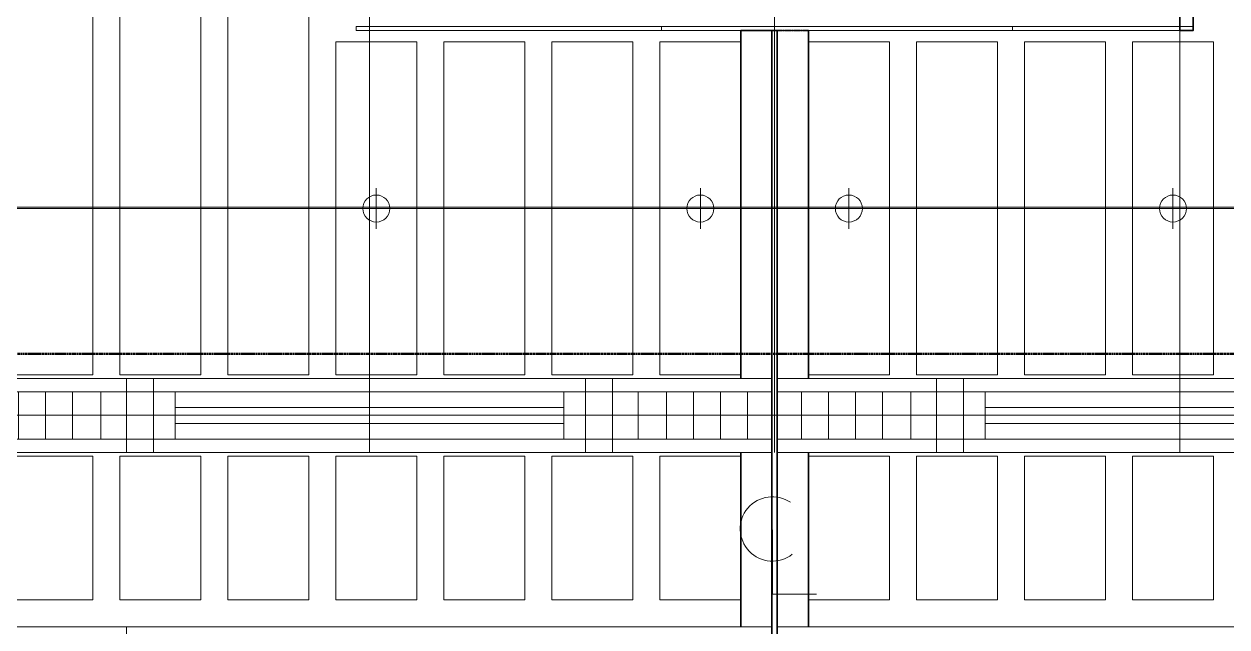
# Model space of a CAD drawing. Header units: millimetres. Extents: x -794326 to -715748, y -17796 to 22353.
# Drawn here: x -787362 to -782907, y 4129 to 6360 of the extents above; entities that cross this region are included whole.
import ezdxf

# ---------------------------------------------------------------- set-up
doc = ezdxf.new("R2010")
doc.units = ezdxf.units.MM
for name, pattern in [('- SOM Dash 1_8_', [4.7625, 3.175, -1.5875]), ('DPA_Grid _ Level 100', [10, 5.5, -1.6, 1.3, -1.6]), ('DPA_Hidden 50', [3, 2, -1])]:
    doc.linetypes.add(name, pattern=pattern)
for name, color, linetype, lineweight in [('A-ANNO-NOTE', 3, 'Continuous', 25), ('A-DETL', 1, 'Continuous', 70), ('A-DETL-GENF', 2, 'Continuous', 35), ('A-GLAZ-CURT', 2, 'Continuous', 9), ('A-WALL-FNSH', 2, 'Continuous', 35), ('A-WALL-PATT', 1, 'Continuous', 35), ('E-LITE-EQPM', 2, 'Continuous', 35), ('G-ANNO-SECL', 3, 'Continuous', 9), ('I-WALL-E', 2, 'Continuous', 35)]:
    doc.layers.add(name, color=color, linetype=linetype, lineweight=lineweight)

# ---------------------------------------------------------------- blocks, each defined once
blk = doc.blocks.new('DPA_CP_Metal Ceiling Panel - Vertical Panel with Gap-10859825-4282-01 ENLARGED LOWER PLATFORM LEVEL - REFLECTED CEILING PLAN - SHEET 3')
at = {"layer": 'A-GLAZ-CURT'}
for p, q in [((-775657.4, 6961.5), (-775657.4, 5061.5)), ((-775357.4, 6961.5), (-775657.4, 6961.5)), ((-775357.4, 6961.5), (-775657.4, 6961.5)), ((-775657.4, 6961.5), (-775657.4, 5061.5)), ((-775657.4, 5061.5), (-775657.4, 6961.5)), ((-775657.4, 6961.5), (-775357.4, 6961.5)), ((-775357.4, 6961.5), (-775357.4, 5061.5)), ((-775357.4, 5061.5), (-775357.4, 6961.5)), ((-775357.4, 6961.5), (-775357.4, 5061.5)), ((-775357.4, 5061.5), (-775657.4, 5061.5)), ((-775657.4, 5061.5), (-775357.4, 5061.5)), ((-775357.4, 5061.5), (-775657.4, 5061.5))]:
    blk.add_line(p, q, dxfattribs=at)
blk = doc.blocks.new('DPA_CP_Metal Ceiling Panel - Vertical Panel with Gap-12446122-4282-01 ENLARGED LOWER PLATFORM LEVEL - REFLECTED CEILING PLAN - SHEET 3')
at = {"layer": 'A-GLAZ-CURT'}
for p, q in [((-785007.4, 6294), (-785007.4, 5061.5)), ((-784707.4, 6294), (-785007.4, 6294)), ((-784707.4, 6294), (-785007.4, 6294)), ((-785007.4, 6294), (-785007.4, 5061.5)), ((-785007.4, 5061.5), (-785007.4, 6294)), ((-785007.4, 6294), (-784707.4, 6294)), ((-784707.4, 6294), (-784707.4, 5061.5)), ((-784707.4, 5061.5), (-784707.4, 6294)), ((-784707.4, 6294), (-784707.4, 5061.5)), ((-784707.4, 5061.5), (-785007.4, 5061.5)), ((-785007.4, 5061.5), (-784707.4, 5061.5)), ((-784707.4, 5061.5), (-785007.4, 5061.5))]:
    blk.add_line(p, q, dxfattribs=at)
blk = doc.blocks.new('DPA_CP_Metal Ceiling Panel - Vertical Panel with Gap-10984940-4282-01 ENLARGED LOWER PLATFORM LEVEL - REFLECTED CEILING PLAN - SHEET 3')
at = {"layer": 'A-GLAZ-CURT'}
for p, q in [((-775657.4, 7794), (-775657.4, 7261.5)), ((-775357.4, 7794), (-775657.4, 7794)), ((-775357.4, 7794), (-775657.4, 7794)), ((-775657.4, 7794), (-775657.4, 7261.5)), ((-775657.4, 7261.5), (-775657.4, 7794)), ((-775657.4, 7794), (-775357.4, 7794)), ((-775357.4, 7794), (-775357.4, 7261.5)), ((-775357.4, 7261.5), (-775357.4, 7794)), ((-775357.4, 7794), (-775357.4, 7261.5)), ((-775357.4, 7261.5), (-775657.4, 7261.5)), ((-775657.4, 7261.5), (-775357.4, 7261.5)), ((-775357.4, 7261.5), (-775657.4, 7261.5))]:
    blk.add_line(p, q, dxfattribs=at)
blk = doc.blocks.new('DPA_CP_Metal Ceiling Air Supply1 - Linear Diffuser Air Supply-12447243-4282-01 ENLARGED LOWER PLATFORM LEVEL - REFLECTED CEILING PLAN - SHEET 3')
at = {"layer": 'A-GLAZ-CURT'}
for p, q in [((-777882.4, 4774), (-777882.4, 5049)), ((-777882.4, 5049), (-776282.4, 5049)), ((-777882.4, 4774), (-777882.4, 5049)), ((-777882.4, 5049), (-776282.4, 5049)), ((-777882.4, 5049), (-776282.4, 5049)), ((-777882.4, 4774), (-777882.4, 5049)), ((-776282.4, 4774), (-776282.4, 5049)), ((-776282.4, 5049), (-776282.4, 4774)), ((-776282.4, 5049), (-776282.4, 4774)), ((-776282.4, 4999), (-777882.4, 4999)), ((-777802.4, 4999), (-777802.4, 4824)), ((-776362.4, 4999), (-776362.4, 4824)), ((-776282.4, 4824), (-777882.4, 4824)), ((-777882.4, 4774), (-776282.4, 4774)), ((-776282.4, 4774), (-777882.4, 4774)), ((-776282.4, 4774), (-777882.4, 4774))]:
    blk.add_line(p, q, dxfattribs=at)
at = {"layer": 'A-GLAZ-CURT', "linetype": 'DPA_Hidden 50'}
for p, q in [((-776362.4, 4940.7), (-777802.4, 4940.7)), ((-776362.4, 4882.4), (-777802.4, 4882.4))]:
    blk.add_line(p, q, dxfattribs=at)
blk = doc.blocks.new('DPA_CP_Metal Ceiling Panel1 - Horizontal with Gap-12447204-4282-01 ENLARGED LOWER PLATFORM LEVEL - REFLECTED CEILING PLAN - SHEET 3')
at = {"layer": 'A-GLAZ-CURT'}
for p, q in [((-777982.4, 4774), (-777982.4, 5049)), ((-777982.4, 4774), (-777982.4, 5049)), ((-777982.4, 5049), (-777882.4, 5049)), ((-777982.4, 5049), (-777882.4, 5049)), ((-777982.4, 4774), (-777982.4, 5049)), ((-777882.4, 4774), (-777882.4, 5049)), ((-777882.4, 5049), (-777882.4, 4774)), ((-777882.4, 5049), (-777882.4, 4774)), ((-777982.4, 4999), (-777882.4, 4999)), ((-777982.4, 4824), (-777882.4, 4824)), ((-777982.4, 4774), (-777882.4, 4774)), ((-777882.4, 4774), (-777982.4, 4774)), ((-777882.4, 4774), (-777982.4, 4774))]:
    blk.add_line(p, q, dxfattribs=at)
blk = doc.blocks.new('DPA_CP_Metal Ceiling Luminaire2 - Linear Luminaire-V10-4282-01 ENLARGED LOWER PLATFORM LEVEL - REFLECTED CEILING PLAN - SHEET 3')
at = {"layer": 'A-GLAZ-CURT'}
for p, q in [((-785182.4, 4774), (-785182.4, 5049)), ((-785182.4, 5049), (-784592.4, 5049)), ((-785182.4, 5049), (-785182.4, 4774)), ((-784592.4, 5049), (-785182.4, 5049)), ((-785182.4, 5049), (-784592.4, 5049)), ((-784572.4, 5049), (-783982.4, 5049)), ((-783982.4, 5049), (-784572.4, 5049)), ((-784572.4, 5049), (-783982.4, 5049)), ((-783982.4, 5049), (-783982.4, 4774)), ((-783982.4, 4774), (-783982.4, 5049)), ((-785182.4, 5011.5), (-785182.4, 4774)), ((-785182.4, 4999), (-784592.4, 4999)), ((-784572.4, 4999), (-783982.4, 4999)), ((-783982.4, 5011.5), (-783982.4, 4774)), ((-785182.4, 4824), (-784592.4, 4824)), ((-784572.4, 4824), (-783982.4, 4824)), ((-784592.4, 4774), (-785182.4, 4774)), ((-784592.4, 4774), (-785182.4, 4774)), ((-785182.4, 4774), (-784592.4, 4774)), ((-783982.4, 4774), (-784572.4, 4774)), ((-783982.4, 4774), (-784572.4, 4774)), ((-784572.4, 4774), (-783982.4, 4774))]:
    blk.add_line(p, q, dxfattribs=at)
at = {"layer": 'A-GLAZ-CURT', "linetype": 'DPA_Hidden 50'}
for p, q in [((-785087.4, 4999), (-785087.4, 4824)), ((-784982.4, 4999), (-784982.4, 4824)), ((-784882.4, 4999), (-784882.4, 4824)), ((-784782.4, 4999), (-784782.4, 4824)), ((-784682.4, 4999), (-784682.4, 4824)), ((-784482.4, 4999), (-784482.4, 4824)), ((-784382.4, 4999), (-784382.4, 4824)), ((-784282.4, 4999), (-784282.4, 4824)), ((-784182.4, 4999), (-784182.4, 4824)), ((-784077.4, 4999), (-784077.4, 4824))]:
    blk.add_line(p, q, dxfattribs=at)
blk = doc.blocks.new('DPA_CP_Metal Ceiling Luminaire2 - Linear Luminaire-12437131-4282-01 ENLARGED LOWER PLATFORM LEVEL - REFLECTED CEILING PLAN - SHEET 3')
at = {"layer": 'A-GLAZ-CURT'}
for p, q in [((-747507.8, 6974), (-747507.8, 7249)), ((-747507.8, 7249), (-746307.8, 7249)), ((-747507.8, 7249), (-747507.8, 6974)), ((-746307.8, 7249), (-747507.8, 7249)), ((-747507.8, 7249), (-746307.8, 7249)), ((-746307.8, 7249), (-746307.8, 6974)), ((-746307.8, 6974), (-746307.8, 7249)), ((-747507.8, 7211.5), (-747507.8, 6974)), ((-747507.8, 7199), (-746307.8, 7199)), ((-746307.8, 7211.5), (-746307.8, 6974)), ((-747507.8, 7024), (-746307.8, 7024)), ((-746307.8, 6974), (-747507.8, 6974)), ((-746307.8, 6974), (-747507.8, 6974)), ((-747507.8, 6974), (-746307.8, 6974))]:
    blk.add_line(p, q, dxfattribs=at)
at = {"layer": 'A-GLAZ-CURT', "linetype": 'DPA_Hidden 50'}
for p, q in [((-747412.8, 7199), (-747412.8, 7024)), ((-747307.8, 7199), (-747307.8, 7024)), ((-747207.8, 7199), (-747207.8, 7024)), ((-747107.8, 7199), (-747107.8, 7024)), ((-747007.8, 7199), (-747007.8, 7024)), ((-746907.8, 7199), (-746907.8, 7024)), ((-746807.8, 7199), (-746807.8, 7024)), ((-746707.8, 7199), (-746707.8, 7024)), ((-746607.8, 7199), (-746607.8, 7024)), ((-746507.8, 7199), (-746507.8, 7024)), ((-746402.8, 7199), (-746402.8, 7024))]:
    blk.add_line(p, q, dxfattribs=at)
blk = doc.blocks.new('System Panel - DPA-AR_Metal Ceiling Rectangular Panel-13139266-4282-01 ENLARGED LOWER PLATFORM LEVEL - REFLECTED CEILING PLAN - SHEET 3')
at = {"layer": 'A-GLAZ-CURT'}
for p, q in [((-786982.4, 4129), (-789107.4, 4129)), ((-789107.4, 4129), (-786982.4, 4129)), ((-786982.4, 3929), (-786982.4, 4129)), ((-786982.4, 4129), (-786982.4, 3929)), ((-789107.3, 3929), (-786982.4, 3929)), ((-786982.4, 3929), (-789107.3, 3929))]:
    blk.add_line(p, q, dxfattribs=at)
blk = doc.blocks.new('System Panel - DPA-AR_Metal Ceiling Rectangular Panel-V16-4282-01 ENLARGED LOWER PLATFORM LEVEL - REFLECTED CEILING PLAN - SHEET 3')
at = {"layer": 'A-GLAZ-CURT'}
for p, q in [((-784592.4, 4129), (-786982.4, 4129)), ((-786982.4, 4129), (-786982.4, 3929)), ((-786982.4, 3929), (-786982.4, 4129)), ((-786982.4, 4129), (-784592.4, 4129)), ((-786982.4, 3929), (-784592.3, 3929)), ((-784592.3, 3929), (-786982.4, 3929))]:
    blk.add_line(p, q, dxfattribs=at)
blk = doc.blocks.new('System Panel - DPA-AR_Metal Ceiling Rectangular Panel-V17-4282-01 ENLARGED LOWER PLATFORM LEVEL - REFLECTED CEILING PLAN - SHEET 3')
at = {"layer": 'A-GLAZ-CURT'}
for p, q in [((-782182.4, 4129), (-784572.4, 4129)), ((-784572.4, 4129), (-782182.4, 4129)), ((-782182.4, 3929), (-782182.4, 4129)), ((-782182.4, 4129), (-782182.4, 3929)), ((-784572.4, 3929), (-782182.4, 3929)), ((-782182.4, 3929), (-784572.4, 3929))]:
    blk.add_line(p, q, dxfattribs=at)
blk = doc.blocks.new('System Panel - W-06 Feature Wall Printed Pattern-18689756-4282-01 ENLARGED LOWER PLATFORM LEVEL - REFLECTED CEILING PLAN - SHEET 3')
at = {"layer": 'A-GLAZ-CURT'}
for p, q in [((-565.5, -57.5), (-565.5, -42.5)), ((-565.5, -42.5), (565.5, -42.5)), ((565.5, -42.5), (565.5, -57.5)), ((565.5, -57.5), (-565.5, -57.5))]:
    blk.add_line(p, q, dxfattribs=at)
blk = doc.blocks.new('System Panel - W-06 Feature Wall Printed Pattern-18610021-4282-01 ENLARGED LOWER PLATFORM LEVEL - REFLECTED CEILING PLAN - SHEET 3')
at = {"layer": 'A-GLAZ-CURT'}
for p, q in [((-650, -57.5), (-650, -42.5)), ((-650, -42.5), (650, -42.5)), ((650, -42.5), (650, -57.5)), ((650, -57.5), (-650, -57.5))]:
    blk.add_line(p, q, dxfattribs=at)
blk = doc.blocks.new('System Panel - W-06 Feature Wall Printed Pattern-18690625-4282-01 ENLARGED LOWER PLATFORM LEVEL - REFLECTED CEILING PLAN - SHEET 3')
at = {"layer": 'A-GLAZ-CURT'}
for p, q in [((-335, -57.5), (-335, -42.5)), ((-335, -42.5), (335, -42.5)), ((335, -42.5), (335, -57.5)), ((335, -57.5), (-335, -57.5))]:
    blk.add_line(p, q, dxfattribs=at)
blk = doc.blocks.new('LGF_DL_SAA_LowPower_DL1a - LGF_DL_SAA_LowPower_DL1a-8832329-4282-01 ENLARGED LOWER PLATFORM LEVEL - REFLECTED CEILING PLAN - SHEET 3')
at = {"layer": 'A-DETL-GENF', "lineweight": 9}
for p, q in [((0, 75), (0, -75)), ((72.5, 0), (-72.5, 0))]:
    blk.add_line(p, q, dxfattribs=at)
blk.add_circle((0, 0), 50, dxfattribs=at)
blk = doc.blocks.new('M_Centreline - Centreline-12570908-4282-01 ENLARGED LOWER PLATFORM LEVEL - REFLECTED CEILING PLAN - SHEET 3')
at = {"layer": 'A-ANNO-NOTE', "lineweight": 18}
for p, q in [((-0.011, 0.592), (-0.011, -1.789)), ((-0.011, -1.789), (1.619, -1.789))]:
    blk.add_line(p, q, dxfattribs=at)
blk.add_arc((-0.011, 0.627), 1.191, 55.7755, 308.0372, dxfattribs=at)
blk = doc.blocks.new('DPA_AN_Section Line - UP-Left-16619322-4282-01 ENLARGED LOWER PLATFORM LEVEL - REFLECTED CEILING PLAN - SHEET 3')
at = {"layer": 'A-ANNO-NOTE', "lineweight": 9}
blk.add_line((7.5, 0), (177, 0), dxfattribs=at)

msp = doc.modelspace()

# ---------------------------------------------------------------- hatches: boundary and pattern name
at = {"layer": 'A-WALL-PATT', "lineweight": 9}
h = msp.add_hatch(dxfattribs=at)
h.set_pattern_fill('FP_3', color=256, style=0, pattern_type=2)
h.set_pattern_definition([(45, (0, 0), (-212.13203, 212.13203), []), (135, (0, 0), (-212.13203, -212.13203), [])])
h.paths.add_polyline_path([(-783032.4, 6336.5), (-783032.4, 7944), (-783082.4, 7944), (-783082.4, 6336.5)])

# ---------------------------------------------------------------- linework, layer by layer
at = {"layer": 'A-DETL', "color": 55, "linetype": 'DPA_Hidden 50', "lineweight": 9}
for p, q in [((-786082.4, 4774), (-786082.4, 11712.2)), ((-784582.4, 4774), (-784582.4, 11174)), ((-783082.4, 4774), (-783082.4, 11174)), ((-778742.4, 5677.5), (-790483.7, 5677.5)), ((-775357.4, 4912.2), (-790483.7, 4912.2))]:
    msp.add_line(p, q, dxfattribs=at)
at = {"layer": 'A-WALL-FNSH', "color": 250}
for p, q in [((-783082.4, 6336.5), (-783082.4, 7944)), ((-783032.4, 7894), (-783032.4, 6336.5)), ((-783032.4, 6336.5), (-783082.4, 6336.5))]:
    msp.add_line(p, q, dxfattribs=at)
at = {"layer": 'G-ANNO-SECL', "linetype": 'DPA_Grid _ Level 100', "lineweight": 50}
msp.add_line((-792515.3, 5139.9), (-718681.7, 5139.9), dxfattribs=at)
at = {"layer": 'I-WALL-E', "color": 8, "linetype": '- SOM Dash 1_8_'}
for p, q in [((-784707.4, 6336.5), (-784707.4, 5049)), ((-784707.4, 5049), (-784707.4, 6336.5)), ((-784457.4, 6336.5), (-784707.4, 6336.5)), ((-784592.4, 6336.5), (-784707.4, 6336.5)), ((-784572.4, 6336.5), (-784592.4, 6336.5)), ((-784457.4, 6336.5), (-784572.4, 6336.5)), ((-784457.4, 6336.5), (-784457.4, 5049)), ((-784457.4, 5049), (-784457.4, 6336.5)), ((-784707.4, 4774), (-784707.4, 4129)), ((-784707.4, 4129), (-784707.4, 4774)), ((-784457.4, 4774), (-784457.4, 4129)), ((-784457.4, 4129), (-784457.4, 4774))]:
    msp.add_line(p, q, dxfattribs=at)
at = {"layer": 'I-WALL-E'}
for p, q in [((-784592.4, 6336.5), (-784592.4, 3914)), ((-784592.4, 5049), (-784592.4, 6336.5)), ((-784592.4, 6336.5), (-784572.4, 6336.5)), ((-784592.4, 6336.5), (-784572.4, 6336.5)), ((-784572.4, 6336.5), (-784572.4, 5049)), ((-784572.4, 3914), (-784572.4, 6336.5)), ((-784592.4, 4129), (-784592.4, 4774)), ((-784572.4, 4774), (-784572.4, 4129))]:
    msp.add_line(p, q, dxfattribs=at)

# ---------------------------------------------------------------- block references
at = {"layer": 'A-ANNO-NOTE', "xscale": 100, "yscale": 100, "zscale": 100, "rotation": 180}
msp.add_blockref('DPA_AN_Section Line - UP-Left-16619322-4282-01 ENLARGED LOWER PLATFORM LEVEL - REFLECTED CEILING PLAN - SHEET 3', (-773756.2, 5683), dxfattribs=at)
at = {"layer": 'A-ANNO-NOTE', "xscale": 100, "yscale": 100, "zscale": 100}
msp.add_blockref('M_Centreline - Centreline-12570908-4282-01 ENLARGED LOWER PLATFORM LEVEL - REFLECTED CEILING PLAN - SHEET 3', (-784589.6, 4429), dxfattribs=at)
at = {"layer": 'A-GLAZ-CURT'}
for name, p in [('DPA_CP_Metal Ceiling Panel - Vertical Panel with Gap-10859825-4282-01 ENLARGED LOWER PLATFORM LEVEL - REFLECTED CEILING PLAN - SHEET 3', (-11750, 0)), ('DPA_CP_Metal Ceiling Panel - Vertical Panel with Gap-10859825-4282-01 ENLARGED LOWER PLATFORM LEVEL - REFLECTED CEILING PLAN - SHEET 3', (-11350, 0)), ('DPA_CP_Metal Ceiling Panel - Vertical Panel with Gap-10859825-4282-01 ENLARGED LOWER PLATFORM LEVEL - REFLECTED CEILING PLAN - SHEET 3', (-10950, 0)), ('System Panel - W-06 Feature Wall Printed Pattern-18689756-4282-01 ENLARGED LOWER PLATFORM LEVEL - REFLECTED CEILING PLAN - SHEET 3', (-785566.9, 6394)), ('System Panel - W-06 Feature Wall Printed Pattern-18610021-4282-01 ENLARGED LOWER PLATFORM LEVEL - REFLECTED CEILING PLAN - SHEET 3', (-784351.4, 6394)), ('System Panel - W-06 Feature Wall Printed Pattern-18690625-4282-01 ENLARGED LOWER PLATFORM LEVEL - REFLECTED CEILING PLAN - SHEET 3', (-783366.4, 6394)), ('DPA_CP_Metal Ceiling Panel - Vertical Panel with Gap-12446122-4282-01 ENLARGED LOWER PLATFORM LEVEL - REFLECTED CEILING PLAN - SHEET 3', (-1200, 0)), ('DPA_CP_Metal Ceiling Panel - Vertical Panel with Gap-12446122-4282-01 ENLARGED LOWER PLATFORM LEVEL - REFLECTED CEILING PLAN - SHEET 3', (-800, 0)), ('DPA_CP_Metal Ceiling Panel - Vertical Panel with Gap-12446122-4282-01 ENLARGED LOWER PLATFORM LEVEL - REFLECTED CEILING PLAN - SHEET 3', (-400, 0)), ('DPA_CP_Metal Ceiling Panel - Vertical Panel with Gap-12446122-4282-01 ENLARGED LOWER PLATFORM LEVEL - REFLECTED CEILING PLAN - SHEET 3', (0, 0)), ('DPA_CP_Metal Ceiling Panel - Vertical Panel with Gap-12446122-4282-01 ENLARGED LOWER PLATFORM LEVEL - REFLECTED CEILING PLAN - SHEET 3', (550, 0)), ('DPA_CP_Metal Ceiling Panel - Vertical Panel with Gap-12446122-4282-01 ENLARGED LOWER PLATFORM LEVEL - REFLECTED CEILING PLAN - SHEET 3', (950, 0)), ('DPA_CP_Metal Ceiling Panel - Vertical Panel with Gap-12446122-4282-01 ENLARGED LOWER PLATFORM LEVEL - REFLECTED CEILING PLAN - SHEET 3', (1350, 0)), ('DPA_CP_Metal Ceiling Panel - Vertical Panel with Gap-12446122-4282-01 ENLARGED LOWER PLATFORM LEVEL - REFLECTED CEILING PLAN - SHEET 3', (1750, 0)), ('DPA_CP_Metal Ceiling Luminaire2 - Linear Luminaire-12437131-4282-01 ENLARGED LOWER PLATFORM LEVEL - REFLECTED CEILING PLAN - SHEET 3', (-40674.6, -2200)), ('DPA_CP_Metal Ceiling Panel1 - Horizontal with Gap-12447204-4282-01 ENLARGED LOWER PLATFORM LEVEL - REFLECTED CEILING PLAN - SHEET 3', (-9000, 0)), ('DPA_CP_Metal Ceiling Air Supply1 - Linear Diffuser Air Supply-12447243-4282-01 ENLARGED LOWER PLATFORM LEVEL - REFLECTED CEILING PLAN - SHEET 3', (-9000, 0)), ('DPA_CP_Metal Ceiling Panel1 - Horizontal with Gap-12447204-4282-01 ENLARGED LOWER PLATFORM LEVEL - REFLECTED CEILING PLAN - SHEET 3', (-7300, 0)), ('DPA_CP_Metal Ceiling Luminaire2 - Linear Luminaire-V10-4282-01 ENLARGED LOWER PLATFORM LEVEL - REFLECTED CEILING PLAN - SHEET 3', (0, 0)), ('DPA_CP_Metal Ceiling Panel1 - Horizontal with Gap-12447204-4282-01 ENLARGED LOWER PLATFORM LEVEL - REFLECTED CEILING PLAN - SHEET 3', (-6000, 0)), ('DPA_CP_Metal Ceiling Air Supply1 - Linear Diffuser Air Supply-12447243-4282-01 ENLARGED LOWER PLATFORM LEVEL - REFLECTED CEILING PLAN - SHEET 3', (-6000, 0)), ('DPA_CP_Metal Ceiling Panel - Vertical Panel with Gap-10984940-4282-01 ENLARGED LOWER PLATFORM LEVEL - REFLECTED CEILING PLAN - SHEET 3', (-11750, -3032.5)), ('DPA_CP_Metal Ceiling Panel - Vertical Panel with Gap-10984940-4282-01 ENLARGED LOWER PLATFORM LEVEL - REFLECTED CEILING PLAN - SHEET 3', (-11350, -3032.5)), ('DPA_CP_Metal Ceiling Panel - Vertical Panel with Gap-10984940-4282-01 ENLARGED LOWER PLATFORM LEVEL - REFLECTED CEILING PLAN - SHEET 3', (-10950, -3032.5)), ('DPA_CP_Metal Ceiling Panel - Vertical Panel with Gap-10984940-4282-01 ENLARGED LOWER PLATFORM LEVEL - REFLECTED CEILING PLAN - SHEET 3', (-10550, -3032.5)), ('DPA_CP_Metal Ceiling Panel - Vertical Panel with Gap-10984940-4282-01 ENLARGED LOWER PLATFORM LEVEL - REFLECTED CEILING PLAN - SHEET 3', (-10150, -3032.5)), ('DPA_CP_Metal Ceiling Panel - Vertical Panel with Gap-10984940-4282-01 ENLARGED LOWER PLATFORM LEVEL - REFLECTED CEILING PLAN - SHEET 3', (-9750, -3032.5)), ('DPA_CP_Metal Ceiling Panel - Vertical Panel with Gap-10984940-4282-01 ENLARGED LOWER PLATFORM LEVEL - REFLECTED CEILING PLAN - SHEET 3', (-9350, -3032.5)), ('DPA_CP_Metal Ceiling Panel - Vertical Panel with Gap-10984940-4282-01 ENLARGED LOWER PLATFORM LEVEL - REFLECTED CEILING PLAN - SHEET 3', (-8800, -3032.5)), ('DPA_CP_Metal Ceiling Panel - Vertical Panel with Gap-10984940-4282-01 ENLARGED LOWER PLATFORM LEVEL - REFLECTED CEILING PLAN - SHEET 3', (-8400, -3032.5)), ('DPA_CP_Metal Ceiling Panel - Vertical Panel with Gap-10984940-4282-01 ENLARGED LOWER PLATFORM LEVEL - REFLECTED CEILING PLAN - SHEET 3', (-8000, -3032.5)), ('DPA_CP_Metal Ceiling Panel - Vertical Panel with Gap-10984940-4282-01 ENLARGED LOWER PLATFORM LEVEL - REFLECTED CEILING PLAN - SHEET 3', (-7600, -3032.5)), ('System Panel - DPA-AR_Metal Ceiling Rectangular Panel-13139266-4282-01 ENLARGED LOWER PLATFORM LEVEL - REFLECTED CEILING PLAN - SHEET 3', (0, 0)), ('System Panel - DPA-AR_Metal Ceiling Rectangular Panel-V16-4282-01 ENLARGED LOWER PLATFORM LEVEL - REFLECTED CEILING PLAN - SHEET 3', (0, 0)), ('System Panel - DPA-AR_Metal Ceiling Rectangular Panel-V17-4282-01 ENLARGED LOWER PLATFORM LEVEL - REFLECTED CEILING PLAN - SHEET 3', (0, 0))]:
    msp.add_blockref(name, p, dxfattribs=at)
at = {"layer": 'E-LITE-EQPM', "extrusion": (0, 0, -1), "rotation": 180}
for p in [(786057.4, 5677.5), (784857.4, 5677.5), (784307.4, 5677.5), (783107.4, 5677.5)]:
    msp.add_blockref('LGF_DL_SAA_LowPower_DL1a - LGF_DL_SAA_LowPower_DL1a-8832329-4282-01 ENLARGED LOWER PLATFORM LEVEL - REFLECTED CEILING PLAN - SHEET 3', p, dxfattribs=at)

doc.saveas('drawing.dxf')
